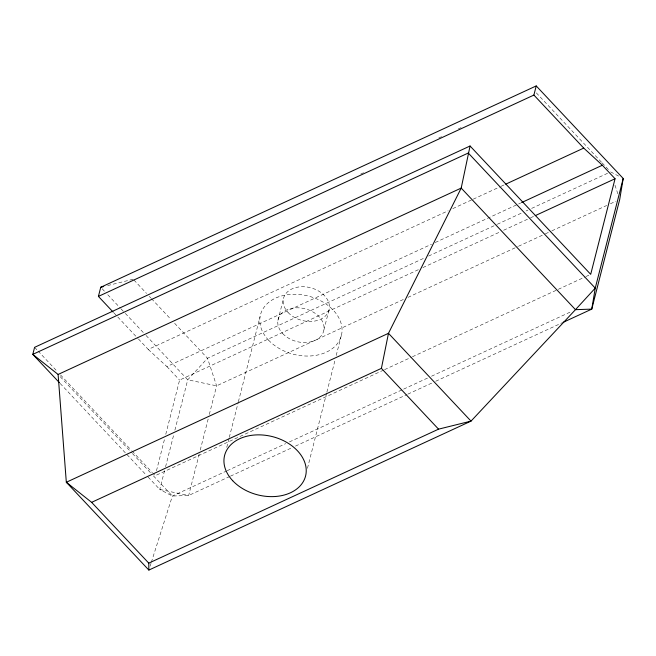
<?xml version="1.0" encoding="UTF-8"?>
<svg xmlns="http://www.w3.org/2000/svg" width="656" height="656" viewBox="0 0 656 656"><rect width="100%" height="100%" fill="white"/><g stroke="black" fill="none" stroke-linecap="round" stroke-linejoin="round"><path stroke-width="0.49" stroke-dasharray="3.28 2.46" d="M156.481 470.746L164.771 438.224M165.771 434.288L179.588 380.086L419.143 269.329M164.566 470.688L159.777 489.458L172.38 496.034L188.666 495.485L229.534 476.592M165.574 466.744L173.881 434.141M174.89 430.188L187.731 379.808L207.501 358.266L424.834 257.783M199.244 453.993L188.666 495.485L159.777 489.458L147.149 476.026M200.252 450.041L208.305 418.43M209.313 414.485L216.611 385.835L207.501 358.266L173.865 322.481M226.755 447.326L229.026 438.421M229.28 437.429L238.112 402.776M238.366 401.792L260.063 316.651M277.939 320.374L283.318 299.292M323.9 329.96L329.271 308.878M307.451 468.327L326.631 393.092M326.885 392.099L334.954 360.423M336.216 355.47L341.768 333.691M150.101 566.169L151.028 563.25M151.339 562.274L172.38 496.034L226.254 471.131M360.767 174.029L363.555 172.741M438.79 137.957L441.578 136.669M458.29 128.937L461.078 127.649M138.432 338.98L148.256 349.435L448.171 210.773M452.812 208.624L472.312 199.604M473.238 199.178L500.167 186.73M501.094 186.304L504.808 184.582M148.256 349.435L166.886 366.573L431.517 244.229M435.231 242.507L520.651 203.016M428.548 256.061L496.354 224.713M497.281 224.286L522.356 212.692M526.071 210.978L527.932 210.117M531.647 208.395L609.67 172.323M422.858 267.607L499.921 231.978M503.636 230.256L529.638 218.243M530.565 217.808L534.279 216.095M403.301 299.521L216.611 385.835L187.731 379.808L145.64 335.036M407.942 297.373L517.543 246.697M518.47 246.271L544.48 234.249M545.407 233.815L550.983 231.24M551.909 230.814L606.71 205.476M610.424 203.762L615.992 201.179M383.637 370.074L155.218 475.674L153.119 473.435M384.564 369.64L411.492 357.192M412.419 356.766L585.119 276.914M586.054 276.488L588.834 275.2M227.181 470.696L285.696 443.645M289.411 441.923L402.727 389.533M403.653 389.106L427.802 377.938M431.517 376.224L571.761 311.379M230.461 476.158L291.764 447.818M295.479 446.105L406.933 394.568M407.86 394.141L432.009 382.973M435.723 381.259L562.036 322.859M107.633 285.565L133.217 279.235M610.597 171.897L619.6 176.595M601.486 162.204L536.313 92.865L536.288 90.889M602.183 162.95L608.489 169.658M133.922 279.981L146.534 293.404M149.338 296.389L150.741 297.873M151.438 298.619L171.06 319.497M102.147 288.763L104.96 291.748M107.764 294.733L120.392 308.164M121.089 308.91L124.599 312.641M125.296 313.388L144.943 334.289M166.886 366.573L179.588 380.086M113.865 312.838L137.727 338.234M34.588 347.336L37.4 350.32M38.097 351.067L57.031 371.214M60.541 374.945L131.372 450.311M132.077 451.057L152.413 472.689M60.204 376.683L131.717 452.771M132.422 453.517L150.65 472.91M153.455 475.895L172.38 496.034M60.163 383.473L146.452 475.28M614.992 185.205L617.821 193.758M282.703 333.592A23.493 16.9 14.3 0 0 322.399 334.125A23.493 16.9 14.3 0 0 297.652 307.795A23.493 16.9 14.3 0 0 282.703 333.592M288.082 312.502A23.493 16.9 14.3 0 0 327.77 313.035A23.493 16.9 14.3 0 0 303.031 286.713A23.493 16.9 14.3 0 0 288.082 312.502M268.542 340.136A41.771 30.045 14.3 0 0 339.103 341.087A41.771 30.045 14.3 0 0 295.11 294.29A41.771 30.045 14.3 0 0 268.542 340.136"/><path stroke-width="0.98" d="M113.16 312.092L98.416 296.405L100.745 287.271L536.223 85.928L623.2 178.473L619.707 199.465L591.761 309.115L562.971 322.424M470.065 146.001L34.588 347.336L32.8 354.371L58.105 374.453L66.322 482.258L91.627 502.34L381.407 368.36L388.475 333.314L461.201 188.083L470.065 146.001L590.695 274.339L615.057 178.744L602.364 165.238L583.733 148.092L533.894 95.071L536.223 85.928M623.2 178.473L595.254 288.123L591.761 309.115L575.476 309.665L471.016 421.119L148.863 570.072L66.322 482.258L388.475 333.314L471.016 421.119L438.544 429.155L148.773 563.135L148.863 570.072M98.416 296.405L533.894 95.071M58.105 374.453L461.201 188.083L575.476 309.665L595.254 288.123L468.269 153.028L32.8 354.371L59.458 382.727M505.735 184.156L583.733 148.092M521.577 202.581L602.364 165.238M535.206 215.66L615.057 178.744M100.745 287.271L103.697 286.541M381.407 368.36L438.544 429.155M91.627 502.34L148.773 563.135M232.708 480.717A41.771 30.045 14.3 0 0 303.269 481.66A41.771 30.045 14.3 0 0 259.284 434.862A41.771 30.045 14.3 0 0 232.708 480.717"/></g></svg>
